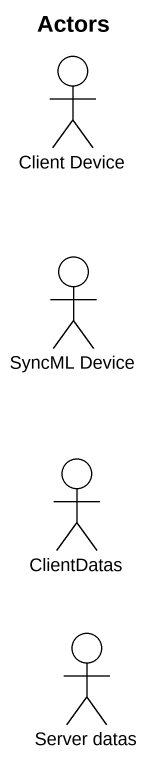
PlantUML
@startuml
title Actors
actor "Client Device" as Client_Device
actor "SyncML Device" as SyncML_Device
actor ClientDatas
actor "Server datas" as Server_datas
@enduml
